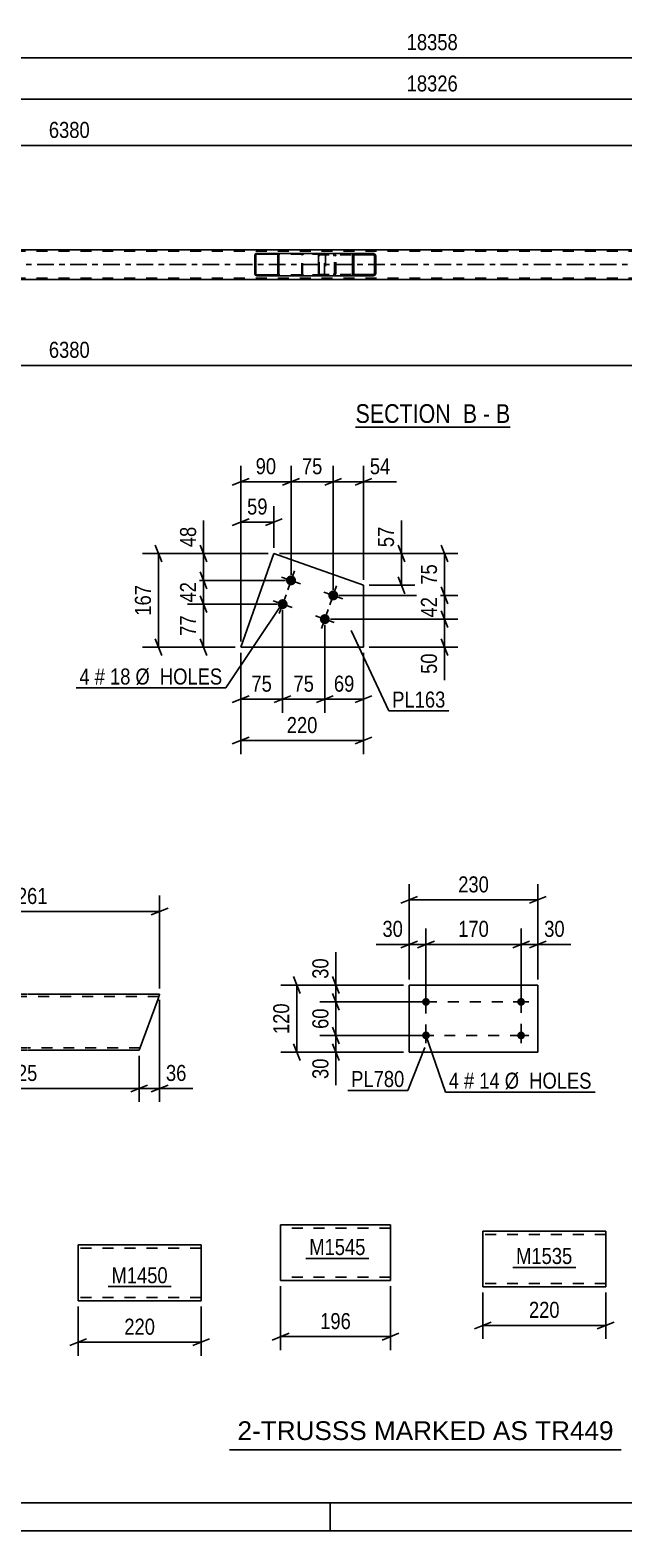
# Model space of a CAD drawing. Header units: millimetres. Extents: x 0 to 841, y 0 to 594.
# Drawn here: x 367.4 to 473.4, y 0 to 268.1 of the extents above; entities that cross this region are included whole.
import ezdxf

# ---------------------------------------------------------------- set-up
doc = ezdxf.new("R2010")
doc.units = ezdxf.units.MM
doc.linetypes.add('DXK_LINE_DOT2', pattern=[3.9198, 1.9599, -1.9599])
doc.linetypes.add('DXK_LINE_DOT3', pattern=[5.9187, 2.979, -0.9799, 0.9799, -0.9799])
doc.styles.add('Arial', font='ARIAL.TTF', dxfattribs={"height": 0.2})
doc.styles.add('Arial Narrow', font='ARIALN.TTF', dxfattribs={"height": 0.2})

# ---------------------------------------------------------------- blocks, each defined once
blk = doc.blocks.new('Unknown-318888112-1133')
at = {"color": 5, "linetype": 'Continuous'}
for p, q in [((5, 5), (836, 5)), ((421, 0), (421, 5)), ((0, 0), (841, 0))]:
    blk.add_line(p, q, dxfattribs=at)
blk = doc.blocks.new('Unknown-318888112-12 - 3101')
at = {"color": 6, "linetype": 'Continuous'}
blk.add_line((425.55, 197.17), (453.2, 197.17), dxfattribs=at)
at = {"color": 0, "linetype": 'Continuous'}
blk.add_wipeout([(443.66, 197.92), (443.66, 201.42), (425.55, 201.42), (425.55, 197.92)], dxfattribs=at)
at = {"color": 7, "linetype": 'Continuous', "style": 'Arial Narrow'}
blk.add_text('SECTION ', height=3.34, dxfattribs=at).set_placement((425.55, 197.92))
at = {"color": 0, "linetype": 'Continuous'}
blk.add_wipeout([(447.27, 197.92), (447.27, 201.42), (444.71, 201.42), (444.71, 197.92)], dxfattribs=at)
blk.add_wipeout([(449.59, 197.92), (449.59, 201.42), (448.32, 201.42), (448.32, 197.92)], dxfattribs=at)
at = {"color": 7, "linetype": 'Continuous', "style": 'Arial Narrow'}
blk.add_text('B', height=3.34, dxfattribs=at).set_placement((444.71, 197.92))
at = {"color": 0, "linetype": 'Continuous'}
blk.add_wipeout([(453.2, 197.92), (453.2, 201.42), (450.64, 201.42), (450.64, 197.92)], dxfattribs=at)
at = {"color": 7, "linetype": 'Continuous', "style": 'Arial Narrow'}
for s, p in [('B', (450.64, 197.92)), ('-', (448.32, 197.92))]:
    blk.add_text(s, height=3.34, dxfattribs=at).set_placement(p)
blk = doc.blocks.new('Part-318888112-7730 - 7726')
at = {"color": 2, "linetype": 'Continuous'}
for p, q in [((397.96, 51.1), (375.96, 51.1)), ((375.96, 41.2), (375.96, 51.1)), ((397.96, 51.1), (397.96, 42.3)), ((375.96, 41.2), (375.96, 41.1)), ((375.96, 41.1), (397.96, 41.1)), ((397.96, 41.1), (397.96, 42.3))]:
    blk.add_line(p, q, dxfattribs=at)
at = {"color": 7, "linetype": 'DXK_LINE_DOT2'}
for p, q in [((397.96, 50.5), (375.96, 50.5)), ((375.96, 41.7), (375.96, 41.75)), ((397.96, 41.7), (375.96, 41.7)), ((397.96, 41.75), (397.96, 42.07)), ((397.96, 41.7), (397.96, 41.75))]:
    blk.add_line(p, q, dxfattribs=at)
blk = doc.blocks.new('Part-318888112-3176 - 3101')
at = {"linetype": 'Continuous'}
h = blk.add_hatch(dxfattribs=at)
h.set_pattern_fill('', scale=0.7, style=0, pattern_type=0)
h.set_pattern_definition([(45, (429.1344, 227.8961), (-1.57154, 1.57154), [])])
h.paths.add_polyline_path([(429.17, 227.71), (429.13, 227.9), (429.03, 228.05), (428.86, 228.16), (428.67, 228.19), (425.49, 228.19), (425.29, 228.16), (425.13, 228.05), (425.02, 227.9), (424.98, 227.71), (424.98, 224.67), (425.02, 224.49), (425.13, 224.33), (425.29, 224.23), (425.49, 224.19), (428.67, 224.19), (428.86, 224.23), (429.03, 224.33), (429.13, 224.49), (429.17, 224.67)])
h.paths.add_polyline_path([(428.9, 224.58), (428.85, 224.5), (428.77, 224.45), (428.67, 224.43), (425.49, 224.43), (425.39, 224.45), (425.31, 224.5), (425.25, 224.58), (425.23, 224.67), (425.23, 227.71), (425.25, 227.8), (425.31, 227.88), (425.39, 227.93), (425.49, 227.95), (428.67, 227.95), (428.77, 227.93), (428.85, 227.88), (428.9, 227.8), (428.92, 227.71), (428.92, 224.67)])
at = {"color": 2, "linetype": 'Continuous'}
for p, q in [((418.91, 227.71), (418.94, 227.9)), ((418.94, 227.9), (418.99, 228.05)), ((418.99, 228.05), (419.08, 228.16)), ((419.08, 228.16), (419.19, 228.19)), ((425.49, 228.19), (419.19, 228.19)), ((425.02, 227.9), (424.98, 227.71)), ((425.25, 227.8), (425.31, 227.88)), ((425.49, 228.19), (425.29, 228.16)), ((425.31, 227.88), (425.39, 227.93)), ((425.39, 227.93), (425.49, 227.95)), ((425.49, 228.19), (428.67, 228.19)), ((425.49, 227.95), (428.67, 227.95)), ((428.86, 228.16), (428.67, 228.19)), ((428.67, 227.95), (428.77, 227.93)), ((428.77, 227.93), (428.85, 227.88)), ((428.85, 227.88), (428.9, 227.8)), ((429.17, 227.71), (429.13, 227.9)), ((418.91, 224.67), (418.91, 227.71)), ((424.98, 224.67), (424.98, 227.71)), ((425.23, 227.71), (425.25, 227.8)), ((425.23, 224.67), (425.23, 227.71)), ((428.9, 227.8), (428.92, 227.71)), ((428.92, 224.67), (428.92, 227.71)), ((429.17, 224.67), (429.17, 227.71)), ((418.94, 224.49), (418.91, 224.67)), ((418.99, 224.33), (418.94, 224.49)), ((419.08, 224.23), (418.99, 224.33)), ((419.19, 224.19), (419.08, 224.23)), ((425.49, 224.19), (419.19, 224.19)), ((424.98, 224.67), (425.02, 224.49)), ((425.25, 224.58), (425.23, 224.67)), ((425.31, 224.5), (425.25, 224.58)), ((425.29, 224.23), (425.49, 224.19)), ((425.39, 224.45), (425.31, 224.5)), ((425.49, 224.43), (425.39, 224.45)), ((425.49, 224.43), (428.67, 224.43)), ((425.49, 224.19), (428.67, 224.19)), ((428.77, 224.45), (428.67, 224.43)), ((428.67, 224.19), (428.86, 224.23)), ((428.85, 224.5), (428.77, 224.45)), ((428.9, 224.58), (428.85, 224.5)), ((428.92, 224.67), (428.9, 224.58)), ((429.13, 224.49), (429.17, 224.67))]:
    blk.add_line(p, q, dxfattribs=at)
at = {"color": 7, "linetype": 'DXK_LINE_DOT2'}
for p, q in [((419.09, 227.88), (419.06, 227.8)), ((419.13, 227.93), (419.09, 227.88)), ((419.19, 227.95), (419.13, 227.93)), ((428.67, 227.95), (419.19, 227.95)), ((420.18, 227.95), (420.18, 228.19)), ((421.52, 228.19), (421.71, 228.16)), ((421.62, 227.93), (421.52, 227.95)), ((421.7, 227.88), (421.62, 227.93)), ((421.75, 227.8), (421.7, 227.88)), ((421.98, 227.9), (422.02, 227.71)), ((428.67, 228.19), (425.49, 228.19)), ((419.06, 227.8), (419.05, 227.71)), ((419.05, 224.67), (419.05, 227.71)), ((421.77, 227.71), (421.75, 227.8)), ((421.77, 224.67), (421.77, 227.71)), ((422.02, 224.67), (422.02, 227.71)), ((419.05, 224.67), (419.06, 224.58)), ((419.06, 224.58), (419.09, 224.5)), ((419.09, 224.5), (419.13, 224.45)), ((419.13, 224.45), (419.19, 224.43)), ((428.67, 224.43), (419.19, 224.43)), ((420.18, 224.19), (420.18, 224.43)), ((421.52, 224.43), (421.62, 224.45)), ((421.71, 224.23), (421.52, 224.19)), ((421.62, 224.45), (421.7, 224.5)), ((421.7, 224.5), (421.75, 224.58)), ((421.75, 224.58), (421.77, 224.67)), ((422.02, 224.67), (421.98, 224.49)), ((428.67, 224.19), (425.49, 224.19))]:
    blk.add_line(p, q, dxfattribs=at)
for centre, start, end in [((421.53, 227.7), 23.8494, 68.8059), ((421.53, 224.69), 291.1941, 336.1506)]:
    blk.add_arc(centre, 0.492, start, end, dxfattribs=at)
at = {"color": 2, "linetype": 'Continuous'}
for centre, start, end in [((425.47, 227.7), 111.1941, 156.1506), ((428.68, 227.7), 23.8494, 68.8059), ((425.47, 224.69), 203.8494, 248.8059), ((428.68, 224.69), 291.1941, 336.1506)]:
    blk.add_arc(centre, 0.492, start, end, dxfattribs=at)
blk = doc.blocks.new('Part-318888112-3181 - 3101')
at = {"color": 7, "linetype": 'DXK_LINE_DOT2'}
for p, q in [((770.31, 228.59), (108.2, 228.59)), ((770.31, 223.79), (108.2, 223.79))]:
    blk.add_line(p, q, dxfattribs=at)
at = {"color": 2, "linetype": 'Continuous'}
for p, q in [((501.2, 228.83), (251.98, 228.83)), ((501.2, 223.55), (251.98, 223.55))]:
    blk.add_line(p, q, dxfattribs=at)
at = {"color": 7, "linetype": 'DXK_LINE_DOT3'}
blk.add_line((108.2, 226.19), (770.31, 226.19), dxfattribs=at)
blk = doc.blocks.new('Part-318888112-3316 - 3101')
at = {"linetype": 'Continuous'}
h = blk.add_hatch(dxfattribs=at)
h.set_pattern_fill('', scale=0.7, style=0, pattern_type=0)
h.set_pattern_definition([(45, (411.8024, 227.995), (-1.57154, 1.57154), [])])
h.paths.add_polyline_path([(411.83, 227.87), (411.8, 227.99), (411.73, 228.1), (411.62, 228.17), (411.49, 228.19), (407.91, 228.19), (407.78, 228.17), (407.67, 228.1), (407.6, 227.99), (407.57, 227.87), (407.57, 224.51), (407.6, 224.39), (407.67, 224.29), (407.78, 224.22), (407.91, 224.19), (411.49, 224.19), (411.62, 224.22), (411.73, 224.29), (411.8, 224.39), (411.83, 224.51)])
h.paths.add_polyline_path([(411.65, 224.45), (411.61, 224.4), (411.55, 224.36), (411.49, 224.35), (407.91, 224.35), (407.85, 224.36), (407.79, 224.4), (407.75, 224.45), (407.74, 224.51), (407.74, 227.87), (407.75, 227.93), (407.79, 227.99), (407.85, 228.02), (407.91, 228.03), (411.49, 228.03), (411.55, 228.02), (411.61, 227.99), (411.65, 227.93), (411.66, 227.87), (411.66, 224.51)])
at = {"color": 2, "linetype": 'Continuous'}
for p, q in [((407.6, 227.99), (407.57, 227.87)), ((407.74, 227.87), (407.75, 227.93)), ((407.75, 227.93), (407.79, 227.99)), ((407.91, 228.19), (407.78, 228.17)), ((407.79, 227.99), (407.85, 228.02)), ((407.85, 228.02), (407.91, 228.03)), ((407.91, 228.19), (411.49, 228.19)), ((407.91, 228.03), (411.49, 228.03)), ((419.19, 228.19), (411.49, 228.19)), ((411.62, 228.17), (411.49, 228.19)), ((411.49, 228.03), (411.55, 228.02)), ((411.55, 228.02), (411.61, 227.99)), ((411.61, 227.99), (411.65, 227.93)), ((411.65, 227.93), (411.66, 227.87)), ((411.83, 227.87), (411.8, 227.99)), ((407.57, 224.51), (407.57, 227.87)), ((407.74, 224.51), (407.74, 227.87)), ((411.66, 224.51), (411.66, 227.87)), ((411.83, 224.51), (411.83, 227.87)), ((407.57, 224.51), (407.6, 224.39)), ((407.75, 224.45), (407.74, 224.51)), ((407.79, 224.4), (407.75, 224.45)), ((407.78, 224.22), (407.91, 224.19)), ((407.85, 224.36), (407.79, 224.4)), ((407.91, 224.35), (407.85, 224.36)), ((407.91, 224.35), (411.49, 224.35)), ((407.91, 224.19), (411.49, 224.19)), ((411.55, 224.36), (411.49, 224.35)), ((411.49, 224.19), (411.62, 224.22)), ((419.19, 224.19), (411.49, 224.19)), ((411.61, 224.4), (411.55, 224.36)), ((411.65, 224.45), (411.61, 224.4)), ((411.66, 224.51), (411.65, 224.45)), ((411.8, 224.39), (411.83, 224.51))]:
    blk.add_line(p, q, dxfattribs=at)
at = {"color": 7, "linetype": 'DXK_LINE_DOT2'}
for p, q in [((411.49, 228.19), (407.91, 228.19)), ((419.84, 228.03), (407.91, 228.03)), ((415.92, 227.87), (415.95, 227.99)), ((416.1, 227.93), (416.09, 227.87)), ((416.14, 227.99), (416.1, 227.93)), ((416.13, 228.17), (416.26, 228.19)), ((416.14, 227.99), (416.16, 227.99)), ((416.16, 227.99), (416.2, 228.02)), ((416.2, 228.02), (416.26, 228.03)), ((419.84, 228.19), (419.19, 228.19)), ((419.84, 228.19), (419.97, 228.17)), ((419.9, 228.02), (419.84, 228.03)), ((419.96, 227.99), (419.9, 228.02)), ((419.99, 227.93), (419.96, 227.99)), ((420.01, 227.87), (419.99, 227.93)), ((420.15, 227.99), (420.17, 227.9)), ((420.17, 227.9), (420.18, 227.87)), ((415.92, 224.51), (415.92, 227.87)), ((416.09, 224.51), (416.09, 227.87)), ((420.01, 224.51), (420.01, 227.87)), ((420.18, 227.87), (420.18, 224.51)), ((419.84, 224.35), (407.91, 224.35)), ((411.49, 224.19), (407.91, 224.19)), ((415.95, 224.39), (415.92, 224.51)), ((416.09, 224.51), (416.1, 224.45)), ((416.1, 224.45), (416.14, 224.4)), ((416.26, 224.19), (416.13, 224.22)), ((416.14, 224.4), (416.16, 224.39)), ((416.16, 224.39), (416.2, 224.36)), ((416.2, 224.36), (416.26, 224.35)), ((419.84, 224.19), (419.19, 224.19)), ((419.84, 224.35), (419.9, 224.36)), ((419.97, 224.22), (419.84, 224.19)), ((419.9, 224.36), (419.96, 224.4)), ((419.96, 224.4), (419.99, 224.45)), ((419.99, 224.45), (420.01, 224.51)), ((420.18, 224.51), (420.15, 224.39))]:
    blk.add_line(p, q, dxfattribs=at)
at = {"color": 2, "linetype": 'Continuous'}
for centre, start, end in [((407.9, 227.86), 110.7583, 155.68), ((411.5, 227.86), 24.32, 69.2417), ((407.9, 224.53), 204.32, 249.2417), ((411.5, 224.53), 290.7583, 335.68)]:
    blk.add_arc(centre, 0.331, start, end, dxfattribs=at)
at = {"color": 7, "linetype": 'DXK_LINE_DOT2'}
for centre, start, end in [((416.25, 227.86), 110.7583, 155.68), ((419.85, 227.86), 24.32, 69.2417), ((416.25, 224.53), 204.32, 249.2417), ((419.85, 224.53), 290.7583, 335.68)]:
    blk.add_arc(centre, 0.331, start, end, dxfattribs=at)
blk = doc.blocks.new('Part-318888112-3007 - 2991')
at = {"color": 2, "linetype": 'Continuous'}
for p, q in [((346.5, 95.07), (343.15, 85.87)), ((346.5, 95.07), (346.79, 95.87)), ((346.79, 95.87), (366.79, 95.87)), ((366.89, 95.87), (390.53, 95.87)), ((386.89, 85.87), (390.24, 95.07)), ((390.45, 95.64), (390.24, 95.07)), ((390.51, 95.81), (390.45, 95.64)), ((390.53, 95.87), (390.51, 95.81)), ((366.79, 85.87), (343.15, 85.87)), ((386.89, 85.87), (366.89, 85.87))]:
    blk.add_line(p, q, dxfattribs=at)
at = {"color": 7, "linetype": 'DXK_LINE_DOT2'}
for p, q in [((366.79, 95.47), (346.65, 95.47)), ((346.77, 95.81), (346.71, 95.64)), ((346.79, 95.87), (346.77, 95.81)), ((390.39, 95.47), (366.89, 95.47)), ((390.53, 95.87), (390.45, 95.64)), ((366.79, 86.27), (343.3, 86.27)), ((387.04, 86.27), (366.89, 86.27))]:
    blk.add_line(p, q, dxfattribs=at)
blk = doc.blocks.new('Part-318888112-11004 - 11003')
at = {"color": 2, "linetype": 'Continuous'}
for p, q in [((412.16, 54.71), (412.16, 53.51)), ((431.78, 54.71), (412.16, 54.71)), ((431.78, 54.62), (431.78, 54.71)), ((431.78, 54.62), (431.78, 53.51)), ((412.16, 45.45), (412.16, 53.51)), ((431.78, 53.51), (431.78, 44.71)), ((412.16, 44.8), (412.16, 45.45)), ((412.16, 44.71), (412.16, 44.8)), ((431.78, 44.71), (412.16, 44.71))]:
    blk.add_line(p, q, dxfattribs=at)
at = {"color": 7, "linetype": 'DXK_LINE_DOT2'}
for p, q in [((431.78, 54.11), (412.16, 54.11)), ((431.78, 54.36), (431.78, 53.51)), ((412.16, 45.45), (412.16, 45.06)), ((412.16, 45.31), (412.16, 45.36)), ((431.78, 45.31), (412.16, 45.31)), ((412.16, 44.71), (412.16, 44.71)), ((431.78, 45.36), (431.78, 45.45)), ((431.78, 45.31), (431.78, 45.36)), ((431.78, 45.31), (431.78, 45.36))]:
    blk.add_line(p, q, dxfattribs=at)
blk = doc.blocks.new('Part-318888112-11028 - 11027')
at = {"color": 2, "linetype": 'Continuous'}
for p, q in [((435.14, 97.51), (435.14, 85.51)), ((435.14, 97.51), (458.14, 97.51)), ((458.14, 97.51), (458.14, 85.51)), ((435.14, 85.51), (458.14, 85.51))]:
    blk.add_line(p, q, dxfattribs=at)
blk = doc.blocks.new('Bolt-318888112-11029 - 11027')
at = {"linetype": 'Continuous'}
for points in [[(438.14, 93.81, -1), (438.14, 95.21, -1)], [(455.14, 93.81, -1), (455.14, 95.21, -1)], [(438.14, 87.81, -1), (438.14, 89.21, -1)], [(455.14, 87.81, -1), (455.14, 89.21, -1)]]:
    blk.add_hatch(color=1, dxfattribs=at).paths.add_polyline_path(points)
at = {"color": 1, "linetype": 'Continuous'}
for p, q in [((439.54, 94.51), (436.74, 94.51)), ((438.14, 95.91), (438.14, 93.11)), ((456.54, 94.51), (453.74, 94.51)), ((455.14, 95.91), (455.14, 93.11)), ((439.54, 88.51), (436.74, 88.51)), ((438.14, 89.91), (438.14, 87.11)), ((456.54, 88.51), (453.74, 88.51)), ((455.14, 89.91), (455.14, 87.11))]:
    blk.add_line(p, q, dxfattribs=at)
blk = doc.blocks.new('Part-318888112-11144 - 11143')
at = {"color": 2, "linetype": 'Continuous'}
for p, q in [((470.26, 53.58), (448.3, 53.58)), ((448.3, 53.58), (448.3, 43.67)), ((470.26, 44.78), (470.26, 53.58)), ((448.3, 43.67), (448.3, 43.58)), ((448.3, 43.58), (470.26, 43.58)), ((470.26, 43.58), (470.26, 44.78))]:
    blk.add_line(p, q, dxfattribs=at)
at = {"color": 7, "linetype": 'DXK_LINE_DOT2'}
for p, q in [((470.26, 52.98), (448.3, 52.98)), ((470.26, 52.98), (470.26, 52.93)), ((470.26, 52.93), (470.26, 52.98)), ((470.26, 52.84), (470.26, 52.93)), ((470.26, 52.93), (470.26, 52.84)), ((448.3, 44.18), (448.3, 44.22)), ((470.26, 44.18), (448.3, 44.18)), ((470.26, 44.22), (470.26, 44.55)), ((470.26, 44.18), (470.26, 44.22))]:
    blk.add_line(p, q, dxfattribs=at)
blk = doc.blocks.new('Part-318888112-17455 - 17454')
at = {"color": 2, "linetype": 'Continuous'}
for p, q in [((410.95, 174.59), (405.02, 157.87)), ((426.97, 168.91), (410.95, 174.59)), ((426.97, 157.87), (426.97, 168.91)), ((426.97, 157.87), (405.02, 157.87))]:
    blk.add_line(p, q, dxfattribs=at)
blk = doc.blocks.new('Bolt-318888112-17456 - 17454')
at = {"linetype": 'Continuous'}
for points in [[(414.87, 169.49, -1), (413.17, 170.09, -1)], [(413.36, 165.25, -1), (411.67, 165.85, -1)], [(422.41, 166.81, -1), (420.71, 167.41, -1)], [(420.9, 162.57, -1), (419.21, 163.17, -1)]]:
    blk.add_hatch(color=1, dxfattribs=at).paths.add_polyline_path(points)
at = {"color": 1, "linetype": 'Continuous'}
for p, q in [((412.32, 170.39), (415.72, 169.19)), ((414.62, 171.48), (413.42, 168.09)), ((413.12, 167.24), (411.91, 163.85)), ((419.86, 167.71), (423.26, 166.51)), ((422.16, 168.81), (420.96, 165.42)), ((410.82, 166.15), (414.21, 164.94)), ((420.66, 164.57), (419.45, 161.18)), ((418.36, 163.47), (421.75, 162.27))]:
    blk.add_line(p, q, dxfattribs=at)
blk = doc.blocks.new('Rectangle-318888112-17999 - 11027')
at = {"color": 1, "linetype": 'DXK_LINE_DOT2'}
blk.add_lwpolyline([(438.14, 94.51), (455.14, 94.51), (455.14, 88.51), (438.14, 88.51), (438.14, 94.51)], close=True, dxfattribs=at)
blk = doc.blocks.new('StraightDimension-318888112-7732 - 7726')
at = {"color": 7, "linetype": 'Continuous'}
for p, q in [((375.96, 40.1), (375.96, 31.31)), ((397.96, 40.1), (397.96, 31.31)), ((377.46, 34.31), (374.46, 33.11)), ((375.96, 33.71), (397.96, 33.71)), ((396.46, 33.11), (399.46, 34.31))]:
    blk.add_line(p, q, dxfattribs=at)
at = {"color": 0}
blk.add_wipeout([(390.3, 34.46), (390.3, 38.66), (383.62, 38.66), (383.62, 34.46)], dxfattribs=at)
at = {"color": 3, "style": 'Arial Narrow'}
blk.add_text('220', height=2.863, dxfattribs=at).set_placement((384.22, 35.06))
blk = doc.blocks.new('StraightDimension-318888112-3424 - 3101')
at = {"color": 7, "linetype": 'Continuous'}
blk.add_line((97.98, 255.77), (780.53, 255.77), dxfattribs=at)
at = {"color": 0}
blk.add_wipeout([(444.43, 256.52), (444.43, 260.72), (434.09, 260.72), (434.09, 256.52)], dxfattribs=at)
at = {"color": 3, "style": 'Arial Narrow'}
blk.add_text('18326', height=2.863, dxfattribs=at).set_placement((434.69, 257.12))
blk = doc.blocks.new('StraightDimension-318888112-3445 - 3101')
at = {"color": 7, "linetype": 'Continuous'}
blk.add_line((97.34, 263.15), (781.17, 263.15), dxfattribs=at)
at = {"color": 0}
blk.add_wipeout([(444.43, 263.9), (444.43, 268.1), (434.09, 268.1), (434.09, 263.9)], dxfattribs=at)
at = {"color": 3, "style": 'Arial Narrow'}
blk.add_text('18358', height=2.863, dxfattribs=at).set_placement((434.69, 264.5))
blk = doc.blocks.new('StraightDimension-318888112-3465 - 3101')
at = {"color": 7, "linetype": 'Continuous'}
for p, q in [((246.78, 238.23), (246.78, 250.32)), ((502, 238.23), (502, 250.32)), ((248.28, 248.07), (245.28, 246.87)), ((246.78, 247.47), (502, 247.47)), ((500.5, 246.87), (503.5, 248.07))]:
    blk.add_line(p, q, dxfattribs=at)
at = {"color": 0}
blk.add_wipeout([(378.64, 248.22), (378.64, 252.42), (370.13, 252.42), (370.13, 248.22)], dxfattribs=at)
at = {"color": 3, "style": 'Arial Narrow'}
blk.add_text('6380', height=2.863, dxfattribs=at).set_placement((370.73, 248.82))
blk = doc.blocks.new('StraightDimension-318888112-3569 - 3101')
at = {"color": 7, "linetype": 'Continuous'}
for p, q in [((246.78, 214.15), (246.78, 199.59)), ((502, 214.15), (502, 197.76)), ((248.28, 208.8), (245.28, 207.6)), ((246.78, 208.2), (502, 208.2)), ((500.5, 207.6), (503.5, 208.8))]:
    blk.add_line(p, q, dxfattribs=at)
at = {"color": 0}
blk.add_wipeout([(378.64, 208.95), (378.64, 213.15), (370.13, 213.15), (370.13, 208.95)], dxfattribs=at)
at = {"color": 0, "linetype": 'Continuous'}
blk.add_wipeout([(501.4, 207.5), (497.2, 207.5), (497.2, 197.16), (501.4, 197.16)], dxfattribs=at)
at = {"color": 3, "style": 'Arial Narrow'}
blk.add_text('6380', height=2.863, dxfattribs=at).set_placement((370.73, 209.55))
at = {"color": 3, "linetype": 'Continuous', "style": 'Arial Narrow'}
blk.add_text('10174', height=2.863, rotation=90.0002, dxfattribs=at).set_placement((500.8, 197.76))
blk = doc.blocks.new('StraightDimension-318888112-3059 - 2991')
at = {"color": 7, "linetype": 'Continuous'}
for p, q in [((343.15, 84.87), (343.15, 76.63)), ((386.89, 84.87), (386.89, 76.63)), ((344.65, 79.63), (341.65, 78.43)), ((343.15, 79.03), (386.89, 79.03)), ((385.39, 78.43), (388.39, 79.63))]:
    blk.add_line(p, q, dxfattribs=at)
at = {"color": 0}
blk.add_wipeout([(369.28, 79.78), (369.28, 83.98), (360.77, 83.98), (360.77, 79.78)], dxfattribs=at)
at = {"color": 3, "style": 'Arial Narrow'}
blk.add_text('3225', height=2.863, dxfattribs=at).set_placement((361.37, 80.38))
blk = doc.blocks.new('StraightDimension-318888112-3047 - 2991')
at = {"color": 7, "linetype": 'Continuous'}
for p, q in [((390.53, 94.87), (390.53, 76.63)), ((386.89, 84.87), (386.89, 76.63)), ((385.39, 78.43), (388.39, 79.63)), ((386.89, 79.03), (390.53, 79.03)), ((392.03, 79.63), (389.03, 78.43))]:
    blk.add_line(p, q, dxfattribs=at)
at = {"color": 0}
blk.add_wipeout([(395.91, 79.78), (395.91, 83.98), (391.06, 83.98), (391.06, 79.78)], dxfattribs=at)
at = {"color": 7, "linetype": 'Continuous'}
blk.add_line((390.53, 79.03), (396.44, 79.03), dxfattribs=at)
blk.add_line((390.53, 79.03), (396.44, 79.03), dxfattribs=at)
at = {"color": 3, "style": 'Arial Narrow'}
blk.add_text('36', height=2.863, dxfattribs=at).set_placement((391.66, 80.38))
blk = doc.blocks.new('StraightDimension-318888112-3023 - 2991')
at = {"color": 7, "linetype": 'Continuous'}
for p, q in [((343.15, 86.87), (343.15, 113.49)), ((390.53, 96.87), (390.53, 113.49)), ((344.65, 111.24), (341.65, 110.04)), ((343.15, 110.64), (390.53, 110.64)), ((389.03, 110.04), (392.03, 111.24))]:
    blk.add_line(p, q, dxfattribs=at)
at = {"color": 0}
blk.add_wipeout([(371.1, 111.39), (371.1, 115.59), (362.59, 115.59), (362.59, 111.39)], dxfattribs=at)
at = {"color": 3, "style": 'Arial Narrow'}
blk.add_text('3261', height=2.863, dxfattribs=at).set_placement((363.19, 111.99))
blk = doc.blocks.new('StraightDimension-318888112-11006 - 11003')
at = {"color": 7, "linetype": 'Continuous'}
for p, q in [((412.16, 43.71), (412.16, 32.31)), ((431.78, 43.71), (431.78, 32.31)), ((413.66, 35.31), (410.66, 34.11)), ((430.28, 34.11), (433.28, 35.31)), ((412.16, 34.71), (431.78, 34.71))]:
    blk.add_line(p, q, dxfattribs=at)
at = {"color": 0}
blk.add_wipeout([(425.31, 35.46), (425.31, 39.66), (418.63, 39.66), (418.63, 35.46)], dxfattribs=at)
at = {"color": 3, "style": 'Arial Narrow'}
blk.add_text('196', height=2.863, dxfattribs=at).set_placement((419.23, 36.06))
blk = doc.blocks.new('StraightDimension-318888112-11033 - 11027')
at = {"color": 7, "linetype": 'Continuous'}
for p, q in [((437.14, 88.51), (419.19, 88.51)), ((421.44, 90.01), (422.64, 87.01)), ((422.04, 85.51), (422.04, 88.51)), ((422.64, 84.01), (421.44, 87.01)), ((434.14, 85.51), (419.19, 85.51))]:
    blk.add_line(p, q, dxfattribs=at)
at = {"color": 0}
blk.add_wipeout([(421.29, 84.98), (417.09, 84.98), (417.09, 80.13), (421.29, 80.13)], dxfattribs=at)
at = {"color": 7, "linetype": 'Continuous'}
blk.add_line((422.04, 85.51), (422.04, 79.6), dxfattribs=at)
blk.add_line((422.04, 85.51), (422.04, 79.6), dxfattribs=at)
at = {"color": 3, "style": 'Arial Narrow'}
blk.add_text('30', height=2.863, rotation=90.0002, dxfattribs=at).set_placement((420.69, 80.73))
blk = doc.blocks.new('StraightDimension-318888112-11031 - 11027')
at = {"color": 7, "linetype": 'Continuous'}
for p, q in [((434.14, 97.51), (419.19, 97.51)), ((421.44, 99.01), (422.64, 96.01)), ((422.04, 94.51), (422.04, 97.51)), ((437.14, 94.51), (419.19, 94.51)), ((422.64, 93.01), (421.44, 96.01))]:
    blk.add_line(p, q, dxfattribs=at)
at = {"color": 0}
blk.add_wipeout([(421.29, 102.89), (417.09, 102.89), (417.09, 98.03), (421.29, 98.03)], dxfattribs=at)
at = {"color": 7, "linetype": 'Continuous'}
blk.add_line((422.04, 97.51), (422.04, 103.41), dxfattribs=at)
blk.add_line((422.04, 97.51), (422.04, 103.41), dxfattribs=at)
at = {"color": 3, "style": 'Arial Narrow'}
blk.add_text('30', height=2.863, rotation=90.0002, dxfattribs=at).set_placement((420.69, 98.63))
blk = doc.blocks.new('StraightDimension-318888112-11032 - 11027')
at = {"color": 7, "linetype": 'Continuous'}
for p, q in [((437.14, 94.51), (419.19, 94.51)), ((421.44, 96.01), (422.64, 93.01)), ((422.04, 88.51), (422.04, 94.51)), ((437.14, 88.51), (419.19, 88.51)), ((422.64, 87.01), (421.44, 90.01))]:
    blk.add_line(p, q, dxfattribs=at)
at = {"color": 0}
blk.add_wipeout([(421.29, 93.93), (417.09, 93.93), (417.09, 89.08), (421.29, 89.08)], dxfattribs=at)
at = {"color": 3, "style": 'Arial Narrow'}
blk.add_text('60', height=2.863, rotation=90.0002, dxfattribs=at).set_placement((420.69, 89.68))
blk = doc.blocks.new('StraightDimension-318888112-11043 - 11027')
at = {"color": 7, "linetype": 'Continuous'}
for p, q in [((434.14, 97.51), (412.19, 97.51)), ((414.44, 99.01), (415.64, 96.01)), ((415.04, 85.51), (415.04, 97.51)), ((415.64, 84.01), (414.44, 87.01)), ((434.14, 85.51), (412.19, 85.51))]:
    blk.add_line(p, q, dxfattribs=at)
at = {"color": 0}
blk.add_wipeout([(414.29, 94.85), (410.09, 94.85), (410.09, 88.16), (414.29, 88.16)], dxfattribs=at)
at = {"color": 3, "style": 'Arial Narrow'}
blk.add_text('120', height=2.863, rotation=90.0002, dxfattribs=at).set_placement((413.69, 88.76))
blk = doc.blocks.new('StraightDimension-318888112-11047 - 11027')
at = {"color": 7, "linetype": 'Continuous'}
for p, q in [((455.14, 95.51), (455.14, 107.62)), ((458.14, 98.51), (458.14, 107.62)), ((453.64, 104.17), (456.64, 105.37)), ((455.14, 104.77), (458.14, 104.77)), ((459.64, 105.37), (456.64, 104.17))]:
    blk.add_line(p, q, dxfattribs=at)
at = {"color": 0}
blk.add_wipeout([(463.52, 105.52), (463.52, 109.72), (458.67, 109.72), (458.67, 105.52)], dxfattribs=at)
at = {"color": 7, "linetype": 'Continuous'}
blk.add_line((458.14, 104.77), (464.05, 104.77), dxfattribs=at)
blk.add_line((458.14, 104.77), (464.05, 104.77), dxfattribs=at)
at = {"color": 3, "style": 'Arial Narrow'}
blk.add_text('30', height=2.863, dxfattribs=at).set_placement((459.27, 106.12))
blk = doc.blocks.new('StraightDimension-318888112-11048 - 11027')
at = {"color": 7, "linetype": 'Continuous'}
for p, q in [((438.14, 95.51), (438.14, 107.62)), ((455.14, 95.51), (455.14, 107.62)), ((439.64, 105.37), (436.64, 104.17)), ((438.14, 104.77), (455.14, 104.77)), ((453.64, 104.17), (456.64, 105.37))]:
    blk.add_line(p, q, dxfattribs=at)
at = {"color": 0}
blk.add_wipeout([(449.98, 105.52), (449.98, 109.72), (443.3, 109.72), (443.3, 105.52)], dxfattribs=at)
at = {"color": 3, "style": 'Arial Narrow'}
blk.add_text('170', height=2.863, dxfattribs=at).set_placement((443.9, 106.12))
blk = doc.blocks.new('StraightDimension-318888112-11049 - 11027')
at = {"color": 7, "linetype": 'Continuous'}
for p, q in [((435.14, 98.51), (435.14, 107.62)), ((438.14, 95.51), (438.14, 107.62)), ((433.64, 104.17), (436.64, 105.37)), ((435.14, 104.77), (438.14, 104.77)), ((439.64, 105.37), (436.64, 104.17))]:
    blk.add_line(p, q, dxfattribs=at)
at = {"color": 0}
blk.add_wipeout([(434.62, 105.52), (434.62, 109.72), (429.76, 109.72), (429.76, 105.52)], dxfattribs=at)
at = {"color": 7, "linetype": 'Continuous'}
blk.add_line((435.14, 104.77), (429.24, 104.77), dxfattribs=at)
blk.add_line((435.14, 104.77), (429.24, 104.77), dxfattribs=at)
at = {"color": 3, "style": 'Arial Narrow'}
blk.add_text('30', height=2.863, dxfattribs=at).set_placement((430.36, 106.12))
blk = doc.blocks.new('StraightDimension-318888112-11059 - 11027')
at = {"color": 7, "linetype": 'Continuous'}
for p, q in [((435.14, 98.51), (435.14, 115.56)), ((458.14, 98.51), (458.14, 115.56)), ((436.64, 113.31), (433.64, 112.11)), ((435.14, 112.71), (458.14, 112.71)), ((456.64, 112.11), (459.64, 113.31))]:
    blk.add_line(p, q, dxfattribs=at)
at = {"color": 0}
blk.add_wipeout([(449.98, 113.46), (449.98, 117.66), (443.3, 117.66), (443.3, 113.46)], dxfattribs=at)
at = {"color": 3, "style": 'Arial Narrow'}
blk.add_text('230', height=2.863, dxfattribs=at).set_placement((443.9, 114.06))
blk = doc.blocks.new('StraightDimension-318888112-11146 - 11143')
at = {"color": 7, "linetype": 'Continuous'}
for p, q in [((448.3, 42.58), (448.3, 34.32)), ((470.26, 42.58), (470.26, 34.32)), ((449.8, 37.32), (446.8, 36.12)), ((448.3, 36.72), (470.26, 36.72)), ((468.76, 36.12), (471.76, 37.32))]:
    blk.add_line(p, q, dxfattribs=at)
at = {"color": 0}
blk.add_wipeout([(462.62, 37.47), (462.62, 41.67), (455.94, 41.67), (455.94, 37.47)], dxfattribs=at)
at = {"color": 3, "style": 'Arial Narrow'}
blk.add_text('220', height=2.863, dxfattribs=at).set_placement((456.54, 38.07))
blk = doc.blocks.new('StraightDimension-318888112-17495 - 17454')
at = {"color": 7, "linetype": 'Continuous'}
for p, q in [((405.02, 156.87), (405.02, 138.77)), ((426.97, 156.87), (426.97, 138.77)), ((406.52, 141.77), (403.52, 140.57)), ((405.02, 141.17), (426.97, 141.17)), ((425.47, 140.57), (428.47, 141.77))]:
    blk.add_line(p, q, dxfattribs=at)
at = {"color": 0}
blk.add_wipeout([(419.34, 141.92), (419.34, 146.12), (412.65, 146.12), (412.65, 141.92)], dxfattribs=at)
at = {"color": 3, "style": 'Arial Narrow'}
blk.add_text('220', height=2.863, dxfattribs=at).set_placement((413.25, 142.52))
blk = doc.blocks.new('StraightDimension-318888112-17505 - 17454')
at = {"color": 7, "linetype": 'Continuous'}
for p, q in [((409.95, 174.59), (387.47, 174.59)), ((390.92, 173.09), (389.72, 176.09)), ((390.32, 157.87), (390.32, 174.59)), ((389.72, 159.37), (390.92, 156.37)), ((404.02, 157.87), (387.47, 157.87))]:
    blk.add_line(p, q, dxfattribs=at)
at = {"color": 0}
blk.add_wipeout([(389.57, 169.57), (385.37, 169.57), (385.37, 162.89), (389.57, 162.89)], dxfattribs=at)
at = {"color": 3, "style": 'Arial Narrow'}
blk.add_text('167', height=2.863, rotation=90.0002, dxfattribs=at).set_placement((388.97, 163.49))
blk = doc.blocks.new('StraightDimension-318888112-17499 - 17454')
at = {"color": 7, "linetype": 'Continuous'}
for p, q in [((411.95, 174.59), (436.17, 174.59)), ((433.17, 176.09), (434.37, 173.09)), ((433.77, 168.91), (433.77, 174.59)), ((427.97, 168.91), (436.17, 168.91)), ((434.37, 167.41), (433.17, 170.41))]:
    blk.add_line(p, q, dxfattribs=at)
at = {"color": 0}
blk.add_wipeout([(433.02, 179.97), (428.82, 179.97), (428.82, 175.12), (433.02, 175.12)], dxfattribs=at)
at = {"color": 7, "linetype": 'Continuous'}
blk.add_line((433.77, 174.59), (433.77, 180.5), dxfattribs=at)
blk.add_line((433.77, 174.59), (433.77, 180.5), dxfattribs=at)
at = {"color": 3, "style": 'Arial Narrow'}
blk.add_text('57', height=2.863, rotation=90.0002, dxfattribs=at).set_placement((432.42, 175.72))
blk = doc.blocks.new('StraightDimension-318888112-17491 - 17454')
at = {"color": 7, "linetype": 'Continuous'}
for p, q in [((405.02, 158.87), (405.02, 183.05)), ((410.95, 175.59), (410.95, 183.05)), ((403.52, 179.6), (406.52, 180.8)), ((405.02, 180.2), (410.95, 180.2)), ((412.45, 180.8), (409.45, 179.6))]:
    blk.add_line(p, q, dxfattribs=at)
at = {"color": 0}
blk.add_wipeout([(410.41, 180.95), (410.41, 185.15), (405.56, 185.15), (405.56, 180.95)], dxfattribs=at)
at = {"color": 3, "style": 'Arial Narrow'}
blk.add_text('59', height=2.863, dxfattribs=at).set_placement((406.16, 181.55))
blk = doc.blocks.new('StraightDimension-318888112-17509 - 17454')
at = {"color": 7, "linetype": 'Continuous'}
for p, q in [((420.05, 161.87), (420.05, 146.16)), ((426.97, 156.87), (426.97, 146.16)), ((418.55, 147.96), (421.55, 149.16)), ((420.05, 148.56), (426.97, 148.56)), ((428.47, 149.16), (425.47, 147.96))]:
    blk.add_line(p, q, dxfattribs=at)
at = {"color": 0}
blk.add_wipeout([(425.94, 149.31), (425.94, 153.51), (421.08, 153.51), (421.08, 149.31)], dxfattribs=at)
at = {"color": 3, "style": 'Arial Narrow'}
blk.add_text('69', height=2.863, dxfattribs=at).set_placement((421.68, 149.91))
blk = doc.blocks.new('StraightDimension-318888112-17510 - 17454')
at = {"color": 7, "linetype": 'Continuous'}
for p, q in [((412.51, 164.55), (412.51, 146.16)), ((420.05, 161.87), (420.05, 146.16)), ((411.01, 147.96), (414.01, 149.16)), ((412.51, 148.56), (420.05, 148.56)), ((421.55, 149.16), (418.55, 147.96))]:
    blk.add_line(p, q, dxfattribs=at)
at = {"color": 0}
blk.add_wipeout([(418.71, 149.31), (418.71, 153.51), (413.86, 153.51), (413.86, 149.31)], dxfattribs=at)
at = {"color": 3, "style": 'Arial Narrow'}
blk.add_text('75', height=2.863, dxfattribs=at).set_placement((414.46, 149.91))
blk = doc.blocks.new('StraightDimension-318888112-17511 - 17454')
at = {"color": 7, "linetype": 'Continuous'}
for p, q in [((412.51, 164.55), (412.51, 146.16)), ((405.02, 156.87), (405.02, 146.16)), ((403.52, 147.96), (406.52, 149.16)), ((405.02, 148.56), (412.51, 148.56)), ((414.01, 149.16), (411.01, 147.96))]:
    blk.add_line(p, q, dxfattribs=at)
at = {"color": 0}
blk.add_wipeout([(411.19, 149.31), (411.19, 153.51), (406.34, 153.51), (406.34, 149.31)], dxfattribs=at)
at = {"color": 3, "style": 'Arial Narrow'}
blk.add_text('75', height=2.863, dxfattribs=at).set_placement((406.94, 149.91))
blk = doc.blocks.new('StraightDimension-318888112-17793 - 17454')
at = {"color": 7, "linetype": 'Continuous'}
for p, q in [((409.95, 174.59), (395.54, 174.59)), ((397.79, 176.09), (398.99, 173.09)), ((398.39, 169.79), (398.39, 174.59)), ((413.02, 169.79), (395.54, 169.79)), ((398.99, 168.29), (397.79, 171.29))]:
    blk.add_line(p, q, dxfattribs=at)
at = {"color": 0}
blk.add_wipeout([(397.64, 179.97), (393.44, 179.97), (393.44, 175.12), (397.64, 175.12)], dxfattribs=at)
at = {"color": 7, "linetype": 'Continuous'}
blk.add_line((398.39, 174.59), (398.39, 180.5), dxfattribs=at)
blk.add_line((398.39, 174.59), (398.39, 180.5), dxfattribs=at)
at = {"color": 3, "style": 'Arial Narrow'}
blk.add_text('48', height=2.863, rotation=90.0002, dxfattribs=at).set_placement((397.04, 175.72))
blk = doc.blocks.new('StraightDimension-318888112-17794 - 17454')
at = {"color": 7, "linetype": 'Continuous'}
for p, q in [((413.02, 169.79), (395.54, 169.79)), ((397.79, 171.29), (398.99, 168.29)), ((398.39, 165.55), (398.39, 169.79)), ((398.99, 164.05), (397.79, 167.05)), ((411.51, 165.55), (395.54, 165.55))]:
    blk.add_line(p, q, dxfattribs=at)
at = {"color": 0}
blk.add_wipeout([(397.64, 170.1), (393.44, 170.1), (393.44, 165.24), (397.64, 165.24)], dxfattribs=at)
at = {"color": 3, "style": 'Arial Narrow'}
blk.add_text('42', height=2.863, rotation=90.0002, dxfattribs=at).set_placement((397.04, 165.84))
blk = doc.blocks.new('StraightDimension-318888112-17795 - 17454')
at = {"color": 7, "linetype": 'Continuous'}
for p, q in [((397.79, 167.05), (398.99, 164.05)), ((411.51, 165.55), (395.54, 165.55)), ((398.39, 157.87), (398.39, 165.55)), ((398.99, 156.37), (397.79, 159.37)), ((404.02, 157.87), (395.54, 157.87))]:
    blk.add_line(p, q, dxfattribs=at)
at = {"color": 0}
blk.add_wipeout([(397.64, 164.14), (393.44, 164.14), (393.44, 159.28), (397.64, 159.28)], dxfattribs=at)
at = {"color": 3, "style": 'Arial Narrow'}
blk.add_text('77', height=2.863, rotation=90.0002, dxfattribs=at).set_placement((397.04, 159.88))
blk = doc.blocks.new('StraightDimension-318888112-17869 - 17454')
at = {"color": 7, "linetype": 'Continuous'}
for p, q in [((420.06, 186.8), (423.06, 188)), ((421.56, 168.11), (421.56, 190.25)), ((428.47, 188), (425.47, 186.8)), ((426.97, 169.91), (426.97, 190.25)), ((421.56, 187.4), (426.97, 187.4))]:
    blk.add_line(p, q, dxfattribs=at)
at = {"color": 0}
blk.add_wipeout([(432.35, 188.15), (432.35, 192.35), (427.5, 192.35), (427.5, 188.15)], dxfattribs=at)
at = {"color": 7, "linetype": 'Continuous'}
blk.add_line((426.97, 187.4), (432.88, 187.4), dxfattribs=at)
blk.add_line((426.97, 187.4), (432.88, 187.4), dxfattribs=at)
at = {"color": 3, "style": 'Arial Narrow'}
blk.add_text('54', height=2.863, dxfattribs=at).set_placement((428.1, 188.75))
blk = doc.blocks.new('StraightDimension-318888112-17870 - 17454')
at = {"color": 7, "linetype": 'Continuous'}
for p, q in [((412.52, 186.8), (415.52, 188)), ((414.02, 170.79), (414.02, 190.25)), ((423.06, 188), (420.06, 186.8)), ((421.56, 168.11), (421.56, 190.25)), ((414.02, 187.4), (421.56, 187.4))]:
    blk.add_line(p, q, dxfattribs=at)
at = {"color": 0}
blk.add_wipeout([(420.22, 188.15), (420.22, 192.35), (415.36, 192.35), (415.36, 188.15)], dxfattribs=at)
at = {"color": 3, "style": 'Arial Narrow'}
blk.add_text('75', height=2.863, dxfattribs=at).set_placement((415.96, 188.75))
blk = doc.blocks.new('StraightDimension-318888112-17871 - 17454')
at = {"color": 7, "linetype": 'Continuous'}
for p, q in [((403.52, 186.8), (406.52, 188)), ((405.02, 158.87), (405.02, 190.25)), ((415.52, 188), (412.52, 186.8)), ((414.02, 170.79), (414.02, 190.25)), ((405.02, 187.4), (414.02, 187.4))]:
    blk.add_line(p, q, dxfattribs=at)
at = {"color": 0}
blk.add_wipeout([(411.95, 188.15), (411.95, 192.35), (407.09, 192.35), (407.09, 188.15)], dxfattribs=at)
at = {"color": 3, "style": 'Arial Narrow'}
blk.add_text('90', height=2.863, dxfattribs=at).set_placement((407.69, 188.75))
blk = doc.blocks.new('StraightDimension-318888112-17892 - 17454')
at = {"color": 7, "linetype": 'Continuous'}
for p, q in [((411.95, 174.59), (443.85, 174.59)), ((440.85, 176.09), (442.05, 173.09)), ((441.45, 167.11), (441.45, 174.59)), ((422.56, 167.11), (443.85, 167.11)), ((442.05, 165.61), (440.85, 168.61))]:
    blk.add_line(p, q, dxfattribs=at)
at = {"color": 0}
blk.add_wipeout([(440.7, 173.28), (436.5, 173.28), (436.5, 168.42), (440.7, 168.42)], dxfattribs=at)
at = {"color": 3, "style": 'Arial Narrow'}
blk.add_text('75', height=2.863, rotation=90.0002, dxfattribs=at).set_placement((440.1, 169.02))
blk = doc.blocks.new('StraightDimension-318888112-17893 - 17454')
at = {"color": 7, "linetype": 'Continuous'}
for p, q in [((422.56, 167.11), (443.85, 167.11)), ((440.85, 168.61), (442.05, 165.61)), ((441.45, 162.87), (441.45, 167.11)), ((442.05, 161.37), (440.85, 164.37)), ((421.05, 162.87), (443.85, 162.87))]:
    blk.add_line(p, q, dxfattribs=at)
at = {"color": 0}
blk.add_wipeout([(440.7, 167.42), (436.5, 167.42), (436.5, 162.56), (440.7, 162.56)], dxfattribs=at)
at = {"color": 3, "style": 'Arial Narrow'}
blk.add_text('42', height=2.863, rotation=90.0002, dxfattribs=at).set_placement((440.1, 163.16))
blk = doc.blocks.new('StraightDimension-318888112-17894 - 17454')
at = {"color": 7, "linetype": 'Continuous'}
for p, q in [((440.85, 164.37), (442.05, 161.37)), ((421.05, 162.87), (443.85, 162.87)), ((441.45, 157.87), (441.45, 162.87)), ((442.05, 156.37), (440.85, 159.37)), ((427.97, 157.87), (443.85, 157.87))]:
    blk.add_line(p, q, dxfattribs=at)
at = {"color": 0}
blk.add_wipeout([(440.7, 157.35), (436.5, 157.35), (436.5, 152.49), (440.7, 152.49)], dxfattribs=at)
at = {"color": 7, "linetype": 'Continuous'}
blk.add_line((441.45, 157.87), (441.45, 151.97), dxfattribs=at)
blk.add_line((441.45, 157.87), (441.45, 151.97), dxfattribs=at)
at = {"color": 3, "style": 'Arial Narrow'}
blk.add_text('50', height=2.863, rotation=90.0002, dxfattribs=at).set_placement((440.1, 153.09))
blk = doc.blocks.new('Mark-318888112-7728 - 7726')
at = {"color": 0}
blk.add_wipeout([(391.99, 44.25), (391.99, 47.25), (381.93, 47.25), (381.93, 44.25)], dxfattribs=at)
blk.add_wipeout([(391.99, 44.25), (391.99, 47.25), (381.93, 47.25), (381.93, 44.25)], dxfattribs=at)
at = {"color": 30, "linetype": 'Continuous'}
blk.add_line((381.33, 43.65), (392.59, 43.65), dxfattribs=at)
at = {"color": 3, "style": 'Arial Narrow'}
blk.add_text('M1450', height=2.863, dxfattribs=at).set_placement((381.93, 44.25))
blk = doc.blocks.new('Unknown-318888112-18537')
at = {"color": 7, "linetype": 'Continuous'}
blk.add_line((403, 14.5), (473, 14.5), dxfattribs=at)
at = {"color": 7, "style": 'Arial'}
blk.add_text('2-TRUSSS MARKED AS TR449', height=3.3428, dxfattribs=at).set_placement((404.45, 16.25))
blk = doc.blocks.new('Mark-318888112-11009 - 11003')
at = {"color": 0}
blk.add_wipeout([(427.34, 49.29), (427.34, 52.29), (417.28, 52.29), (417.28, 49.29)], dxfattribs=at)
blk.add_wipeout([(427.34, 49.29), (427.34, 52.29), (417.28, 52.29), (417.28, 49.29)], dxfattribs=at)
at = {"color": 30, "linetype": 'Continuous'}
blk.add_line((416.68, 48.69), (427.94, 48.69), dxfattribs=at)
at = {"color": 3, "style": 'Arial Narrow'}
blk.add_text('M1545', height=2.863, dxfattribs=at).set_placement((417.28, 49.29))
blk = doc.blocks.new('Mark-318888112-11062 - 11027')
at = {"color": 0}
blk.add_wipeout([(434.28, 79.3), (434.28, 82.3), (424.77, 82.3), (424.77, 79.3)], dxfattribs=at)
blk.add_wipeout([(434.28, 79.3), (434.28, 82.3), (424.77, 82.3), (424.77, 79.3)], dxfattribs=at)
at = {"color": 30, "linetype": 'Continuous'}
for p in [(437.91, 86.37), (424.17, 78.7)]:
    blk.add_line(p, (434.88, 78.7), dxfattribs=at)
at = {"color": 3, "style": 'Arial Narrow'}
blk.add_text('PL780', height=2.863, dxfattribs=at).set_placement((424.77, 79.3))
blk = doc.blocks.new('Mark-318888112-17958 - 11027')
at = {"color": 0}
blk.add_wipeout([(444.03, 79), (444.03, 82), (442.21, 82), (442.21, 79)], dxfattribs=at)
blk.add_wipeout([(444.03, 79), (444.03, 82), (442.21, 82), (442.21, 79)], dxfattribs=at)
at = {"color": 7, "linetype": 'Continuous'}
blk.add_line((438.14, 88.58), (441.61, 78.4), dxfattribs=at)
at = {"color": 0}
blk.add_wipeout([(446.76, 79), (446.76, 82), (444.93, 82), (444.93, 79)], dxfattribs=at)
blk.add_wipeout([(446.76, 79), (446.76, 82), (444.93, 82), (444.93, 79)], dxfattribs=at)
at = {"color": 3, "style": 'Arial Narrow'}
blk.add_text('4', height=2.86, dxfattribs=at).set_placement((442.21, 79))
at = {"color": 0}
blk.add_wipeout([(451.32, 79), (451.32, 82), (447.66, 82), (447.66, 79)], dxfattribs=at)
blk.add_wipeout([(451.32, 79), (451.32, 82), (447.66, 82), (447.66, 79)], dxfattribs=at)
at = {"color": 3, "style": 'Arial Narrow'}
blk.add_text('#', height=2.86, dxfattribs=at).set_placement((444.93, 79))
at = {"color": 0}
blk.add_wipeout([(467.75, 79), (467.75, 82), (452.22, 82), (452.22, 79)], dxfattribs=at)
blk.add_wipeout([(467.75, 79), (467.75, 82), (452.22, 82), (452.22, 79)], dxfattribs=at)
at = {"color": 7, "linetype": 'Continuous'}
blk.add_line((441.61, 78.4), (468.35, 78.4), dxfattribs=at)
at = {"color": 3, "style": 'Arial Narrow'}
for s, p in [('14', (447.66, 79)), ('Ø  HOLES', (452.22, 79))]:
    blk.add_text(s, height=2.863, dxfattribs=at).set_placement(p)
blk = doc.blocks.new('Mark-318888112-11149 - 11143')
at = {"color": 0}
blk.add_wipeout([(464.3, 47.69), (464.3, 50.69), (454.25, 50.69), (454.25, 47.69)], dxfattribs=at)
blk.add_wipeout([(464.3, 47.69), (464.3, 50.69), (454.25, 50.69), (454.25, 47.69)], dxfattribs=at)
at = {"color": 30, "linetype": 'Continuous'}
blk.add_line((453.65, 47.09), (464.9, 47.09), dxfattribs=at)
at = {"color": 3, "style": 'Arial Narrow'}
blk.add_text('M1535', height=2.863, dxfattribs=at).set_placement((454.25, 47.69))
blk = doc.blocks.new('Mark-318888112-17554 - 17454')
at = {"color": 0}
blk.add_wipeout([(441.62, 147.07), (441.62, 150.07), (432.11, 150.07), (432.11, 147.07)], dxfattribs=at)
blk.add_wipeout([(441.62, 147.07), (441.62, 150.07), (432.11, 150.07), (432.11, 147.07)], dxfattribs=at)
at = {"color": 30, "linetype": 'Continuous'}
for p, q in [((424.74, 160.82), (431.51, 146.47)), ((431.51, 146.47), (442.22, 146.47))]:
    blk.add_line(p, q, dxfattribs=at)
at = {"color": 3, "style": 'Arial Narrow'}
blk.add_text('PL163', height=2.863, dxfattribs=at).set_placement((432.11, 147.07))
blk = doc.blocks.new('Mark-318888112-17914 - 17454')
at = {"color": 0}
blk.add_wipeout([(378.03, 151.19), (378.03, 154.19), (376.2, 154.19), (376.2, 151.19)], dxfattribs=at)
blk.add_wipeout([(378.03, 151.19), (378.03, 154.19), (376.2, 154.19), (376.2, 151.19)], dxfattribs=at)
blk.add_wipeout([(380.76, 151.19), (380.76, 154.19), (378.93, 154.19), (378.93, 151.19)], dxfattribs=at)
blk.add_wipeout([(380.76, 151.19), (380.76, 154.19), (378.93, 154.19), (378.93, 151.19)], dxfattribs=at)
at = {"color": 3, "style": 'Arial Narrow'}
blk.add_text('4', height=2.86, dxfattribs=at).set_placement((376.2, 151.19))
at = {"color": 0}
blk.add_wipeout([(385.31, 151.19), (385.31, 154.19), (381.66, 154.19), (381.66, 151.19)], dxfattribs=at)
blk.add_wipeout([(385.31, 151.19), (385.31, 154.19), (381.66, 154.19), (381.66, 151.19)], dxfattribs=at)
at = {"color": 3, "style": 'Arial Narrow'}
blk.add_text('#', height=2.86, dxfattribs=at).set_placement((378.93, 151.19))
at = {"color": 0}
blk.add_wipeout([(401.74, 151.19), (401.74, 154.19), (386.21, 154.19), (386.21, 151.19)], dxfattribs=at)
blk.add_wipeout([(401.74, 151.19), (401.74, 154.19), (386.21, 154.19), (386.21, 151.19)], dxfattribs=at)
at = {"color": 7, "linetype": 'Continuous'}
for p in [(412.47, 165.7), (375.6, 150.59)]:
    blk.add_line(p, (402.34, 150.59), dxfattribs=at)
at = {"color": 3, "style": 'Arial Narrow'}
for s, p in [('18', (381.66, 151.19)), ('Ø  HOLES', (386.21, 151.19))]:
    blk.add_text(s, height=2.863, dxfattribs=at).set_placement(p)

msp = doc.modelspace()

# ---------------------------------------------------------------- block references
for name in ['Unknown-318888112-1133', 'Part-318888112-3181 - 3101', 'Part-318888112-3316 - 3101', 'Part-318888112-3176 - 3101', 'Part-318888112-17455 - 17454', 'Bolt-318888112-17456 - 17454', 'Part-318888112-11028 - 11027', 'Part-318888112-3007 - 2991', 'Bolt-318888112-11029 - 11027', 'Rectangle-318888112-17999 - 11027', 'Part-318888112-11004 - 11003', 'Part-318888112-7730 - 7726', 'Part-318888112-11144 - 11143', 'Unknown-318888112-18537']:
    msp.add_blockref(name, (0, 0))

# ---------------------------------------------------------------- next in the draw order: block references
for name in ['StraightDimension-318888112-3424 - 3101', 'Unknown-318888112-12 - 3101', 'StraightDimension-318888112-17499 - 17454', 'StraightDimension-318888112-17495 - 17454', 'StraightDimension-318888112-11047 - 11027', 'StraightDimension-318888112-11031 - 11027', 'StraightDimension-318888112-11033 - 11027', 'StraightDimension-318888112-3059 - 2991', 'Mark-318888112-11009 - 11003', 'Mark-318888112-11149 - 11143', 'Mark-318888112-7728 - 7726', 'StraightDimension-318888112-11006 - 11003', 'StraightDimension-318888112-11146 - 11143', 'StraightDimension-318888112-7732 - 7726']:
    msp.add_blockref(name, (0, 0))

# ---------------------------------------------------------------- next in the draw order: block references
for name in ['StraightDimension-318888112-3445 - 3101', 'StraightDimension-318888112-3569 - 3101', 'StraightDimension-318888112-17869 - 17454', 'StraightDimension-318888112-17505 - 17454', 'StraightDimension-318888112-17509 - 17454', 'StraightDimension-318888112-3047 - 2991', 'StraightDimension-318888112-11032 - 11027']:
    msp.add_blockref(name, (0, 0))

# ---------------------------------------------------------------- next in the draw order: block references
for name in ['StraightDimension-318888112-3465 - 3101', 'StraightDimension-318888112-17491 - 17454', 'StraightDimension-318888112-3023 - 2991', 'StraightDimension-318888112-11048 - 11027', 'StraightDimension-318888112-11043 - 11027']:
    msp.add_blockref(name, (0, 0))

# ---------------------------------------------------------------- next in the draw order: block references
for name in ['StraightDimension-318888112-17793 - 17454', 'StraightDimension-318888112-17510 - 17454', 'StraightDimension-318888112-11049 - 11027', 'Mark-318888112-11062 - 11027']:
    msp.add_blockref(name, (0, 0))

# ---------------------------------------------------------------- next in the draw order: block references
for name in ['StraightDimension-318888112-17511 - 17454', 'StraightDimension-318888112-11059 - 11027', 'Mark-318888112-17958 - 11027']:
    msp.add_blockref(name, (0, 0))

# ---------------------------------------------------------------- next in the draw order: block references
msp.add_blockref('StraightDimension-318888112-17794 - 17454', (0, 0))

# ---------------------------------------------------------------- next in the draw order: block references
msp.add_blockref('StraightDimension-318888112-17795 - 17454', (0, 0))

# ---------------------------------------------------------------- next in the draw order: block references
msp.add_blockref('StraightDimension-318888112-17870 - 17454', (0, 0))

# ---------------------------------------------------------------- next in the draw order: block references
msp.add_blockref('StraightDimension-318888112-17871 - 17454', (0, 0))

# ---------------------------------------------------------------- next in the draw order: block references
msp.add_blockref('StraightDimension-318888112-17892 - 17454', (0, 0))

# ---------------------------------------------------------------- next in the draw order: block references
for name in ['StraightDimension-318888112-17893 - 17454', 'Mark-318888112-17914 - 17454']:
    msp.add_blockref(name, (0, 0))

# ---------------------------------------------------------------- next in the draw order: block references
msp.add_blockref('StraightDimension-318888112-17894 - 17454', (0, 0))

# ---------------------------------------------------------------- next in the draw order: block references
msp.add_blockref('Mark-318888112-17554 - 17454', (0, 0))

doc.saveas('drawing.dxf')
